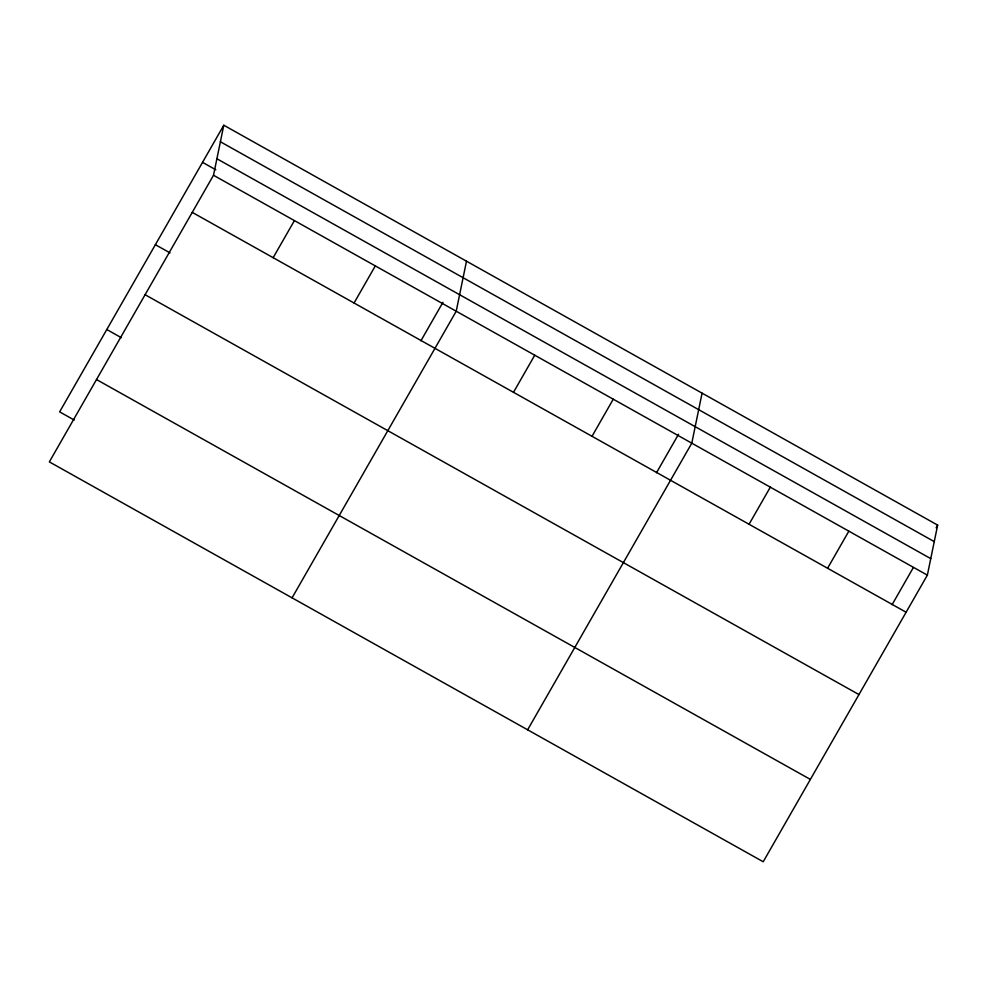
<?xml version="1.0" encoding="UTF-8"?>
<svg xmlns="http://www.w3.org/2000/svg" width="987" height="987" viewBox="0 0 987 987"><rect width="100%" height="100%" fill="white"/><g stroke="black" fill="none" stroke-linecap="round" stroke-linejoin="round"><path stroke-width="1.48" d="M213.5 175.267L223.79 125.238L937.65 525.109L927.361 575.137L763.21 861.762L49.35 461.891L213.5 175.267L927.361 575.137M466.493 261.197L456.216 311.226L292.066 597.851M702.078 393.147L691.788 443.175L527.638 729.8M223.79 125.238L59.639 411.863L74.222 420.043M273.152 257.693L294.41 220.595M354.062 303.009L375.307 265.91M420.906 340.799L442.966 302.281M513.487 392.32L534.744 355.209M592.015 436.303L613.26 399.192M656.491 472.761L678.538 434.243M749.059 524.27L770.316 487.171M827.587 568.253L848.845 531.154M892.063 604.71L913.357 567.525M936.132 527.761L937.65 525.109M220.385 141.758L934.257 541.616M216.893 158.759L930.766 558.63M202.532 162.349L215.795 169.776M192.255 212.378L906.115 612.236M155.378 244.69L169.961 252.857M145.089 294.718L858.961 694.577M106.793 329.522L121.376 337.702M96.504 379.551L810.376 779.422"/></g></svg>
